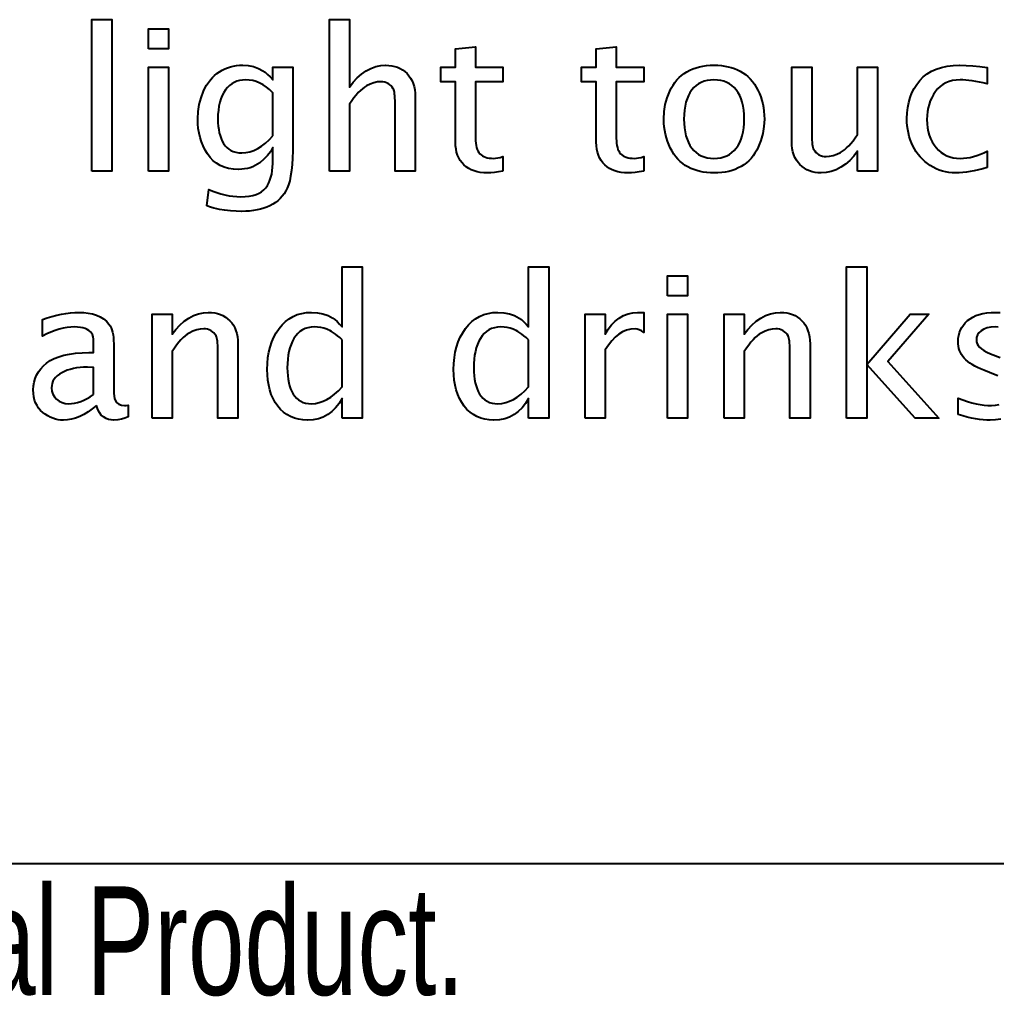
# Model space of a CAD drawing. Header units: inches. Extents: x 0 to 12, y -0.6 to 8.
# Drawn here: x 2.12 to 3.833, y -0.233 to 1.481 of the extents above; entities that cross this region are included whole.
import ezdxf

# ---------------------------------------------------------------- set-up
doc = ezdxf.new("R2010")
doc.units = ezdxf.units.IN
doc.header["$MEASUREMENT"] = 0
doc.styles.add('SLDTEXTSTYLE0', font='TXT', dxfattribs={"width": 0.7})

msp = doc.modelspace()

# ---------------------------------------------------------------- linework, layer by layer
at = {"color": 7, "linetype": 'Continuous'}
msp.add_line((0.5, 0), (11.5, 0), dxfattribs=at)
at = {"color": 7, "linetype": 'Continuous', "flags": 128}
for points in [[(2.2468, 1.2148), (2.2468, 1.4808), (2.2468, 1.4808), (2.2821, 1.4808), (2.2821, 1.4808), (2.2821, 1.2148), (2.2821, 1.2148), (2.2468, 1.2148)], [(2.6635, 1.2148), (2.6635, 1.4808), (2.6635, 1.4808), (2.6987, 1.4808), (2.6987, 1.4808), (2.6987, 1.3622), (2.6987, 1.3622), (2.7052, 1.3709), (2.7123, 1.3785), (2.7198, 1.3851), (2.7279, 1.3906), (2.7363, 1.395), (2.7448, 1.3982), (2.7535, 1.4), (2.7623, 1.4007), (2.7623, 1.4007), (2.768, 1.4004), (2.7733, 1.3998), (2.7784, 1.3986), (2.7832, 1.397), (2.7878, 1.395), (2.792, 1.3924), (2.796, 1.3895), (2.7997, 1.386), (2.8031, 1.3822), (2.806, 1.378), (2.8085, 1.3734), (2.8105, 1.3685), (2.8121, 1.3633), (2.8132, 1.3577), (2.8139, 1.3517), (2.8141, 1.3454), (2.8141, 1.3454), (2.8141, 1.2148), (2.8141, 1.2148), (2.7788, 1.2148), (2.7788, 1.2148), (2.7788, 1.3344), (2.7788, 1.3344), (2.7788, 1.3389), (2.7786, 1.343), (2.7784, 1.3468), (2.778, 1.3501), (2.7776, 1.353), (2.777, 1.3555), (2.7763, 1.3576), (2.7756, 1.3593), (2.7738, 1.3622), (2.7717, 1.3646), (2.7692, 1.3668), (2.7665, 1.3686), (2.7635, 1.37), (2.7605, 1.371), (2.7573, 1.3716), (2.754, 1.3718), (2.754, 1.3718), (2.748, 1.3714), (2.7417, 1.37), (2.7352, 1.3676), (2.7285, 1.3643), (2.725, 1.3622), (2.7215, 1.3595), (2.7179, 1.3563), (2.7142, 1.3526), (2.7104, 1.3483), (2.7066, 1.3434), (2.7027, 1.3381), (2.6987, 1.3322), (2.6987, 1.3322), (2.6987, 1.2148), (2.6987, 1.2148), (2.6635, 1.2148)], [(2.3462, 1.4295), (2.3462, 1.4648), (2.3462, 1.4648), (2.3814, 1.4648), (2.3814, 1.4648), (2.3814, 1.4295), (2.3814, 1.4295), (2.3462, 1.4295)], [(2.9679, 1.2148), (2.9602, 1.2134), (2.9531, 1.2124), (2.9464, 1.2118), (2.9403, 1.2116), (2.9403, 1.2116), (2.9341, 1.2118), (2.9282, 1.2125), (2.9226, 1.2136), (2.9174, 1.2151), (2.9124, 1.2171), (2.9079, 1.2195), (2.9036, 1.2224), (2.8996, 1.2257), (2.8961, 1.2294), (2.8931, 1.2334), (2.8905, 1.2379), (2.8884, 1.2427), (2.8867, 1.2479), (2.8856, 1.2535), (2.8849, 1.2594), (2.8846, 1.2657), (2.8846, 1.2657), (2.8846, 1.3718), (2.8846, 1.3718), (2.859, 1.3718), (2.859, 1.3718), (2.859, 1.3975), (2.859, 1.3975), (2.8846, 1.3975), (2.8846, 1.3975), (2.8846, 1.4295), (2.8846, 1.4295), (2.9199, 1.4327), (2.9199, 1.4327), (2.9199, 1.3975), (2.9199, 1.3975), (2.9679, 1.3975), (2.9679, 1.3975), (2.9679, 1.3718), (2.9679, 1.3718), (2.9199, 1.3718), (2.9199, 1.3718), (2.9199, 1.2724), (2.9199, 1.2724), (2.92, 1.2679), (2.9203, 1.2637), (2.9209, 1.2598), (2.9218, 1.2563), (2.9228, 1.2531), (2.9241, 1.2502), (2.9257, 1.2476), (2.9274, 1.2454), (2.9295, 1.2435), (2.9318, 1.2418), (2.9344, 1.2404), (2.9373, 1.2393), (2.9405, 1.2384), (2.9439, 1.2377), (2.9476, 1.2374), (2.9516, 1.2372), (2.9516, 1.2372), (2.9551, 1.2374), (2.959, 1.238), (2.9633, 1.239), (2.9679, 1.2404), (2.9679, 1.2404), (2.9679, 1.2148)], [(3.2147, 1.2148), (3.207, 1.2134), (3.1999, 1.2124), (3.1932, 1.2118), (3.1871, 1.2116), (3.1871, 1.2116), (3.1809, 1.2118), (3.175, 1.2125), (3.1694, 1.2136), (3.1642, 1.2151), (3.1592, 1.2171), (3.1546, 1.2195), (3.1504, 1.2224), (3.1464, 1.2257), (3.1429, 1.2294), (3.1399, 1.2334), (3.1373, 1.2379), (3.1352, 1.2427), (3.1335, 1.2479), (3.1324, 1.2535), (3.1317, 1.2594), (3.1314, 1.2657), (3.1314, 1.2657), (3.1314, 1.3718), (3.1314, 1.3718), (3.1058, 1.3718), (3.1058, 1.3718), (3.1058, 1.3975), (3.1058, 1.3975), (3.1314, 1.3975), (3.1314, 1.3975), (3.1314, 1.4295), (3.1314, 1.4295), (3.1667, 1.4327), (3.1667, 1.4327), (3.1667, 1.3975), (3.1667, 1.3975), (3.2147, 1.3975), (3.2147, 1.3975), (3.2147, 1.3718), (3.2147, 1.3718), (3.1667, 1.3718), (3.1667, 1.3718), (3.1667, 1.2724), (3.1667, 1.2724), (3.1668, 1.2679), (3.1671, 1.2637), (3.1677, 1.2598), (3.1686, 1.2563), (3.1696, 1.2531), (3.1709, 1.2502), (3.1725, 1.2476), (3.1742, 1.2454), (3.1763, 1.2435), (3.1786, 1.2418), (3.1812, 1.2404), (3.1841, 1.2393), (3.1872, 1.2384), (3.1907, 1.2377), (3.1944, 1.2374), (3.1984, 1.2372), (3.1984, 1.2372), (3.2019, 1.2374), (3.2058, 1.238), (3.2101, 1.239), (3.2147, 1.2404), (3.2147, 1.2404), (3.2147, 1.2148)], [(2.3462, 1.2148), (2.3462, 1.3975), (2.3462, 1.3975), (2.3814, 1.3975), (2.3814, 1.3975), (2.3814, 1.2148), (2.3814, 1.2148), (2.3462, 1.2148)], [(2.4487, 1.1539), (2.4519, 1.1828), (2.4519, 1.1828), (2.4591, 1.1798), (2.4662, 1.1772), (2.4733, 1.1749), (2.4804, 1.1731), (2.4875, 1.1717), (2.4945, 1.1707), (2.5015, 1.1701), (2.5085, 1.1699), (2.5085, 1.1699), (2.516, 1.1702), (2.523, 1.1709), (2.5293, 1.1721), (2.535, 1.1739), (2.5402, 1.1761), (2.5447, 1.1788), (2.5486, 1.1819), (2.5519, 1.1856), (2.5548, 1.1898), (2.5572, 1.1942), (2.5593, 1.199), (2.561, 1.2041), (2.5624, 1.2096), (2.5634, 1.2154), (2.5639, 1.2216), (2.5641, 1.2281), (2.5641, 1.2281), (2.5641, 1.2562), (2.5641, 1.2562), (2.56, 1.2489), (2.5549, 1.242), (2.5487, 1.2356), (2.5416, 1.2296), (2.5377, 1.2269), (2.5336, 1.2245), (2.5292, 1.2225), (2.5247, 1.2209), (2.5199, 1.2196), (2.5149, 1.2187), (2.5098, 1.2182), (2.5044, 1.218), (2.5044, 1.218), (2.4953, 1.2184), (2.4869, 1.2197), (2.4792, 1.2218), (2.472, 1.2248), (2.4655, 1.2286), (2.4596, 1.2332), (2.4544, 1.2387), (2.4498, 1.245), (2.4458, 1.2519), (2.4423, 1.259), (2.4394, 1.2663), (2.437, 1.2739), (2.4351, 1.2817), (2.4337, 1.2897), (2.4329, 1.2979), (2.4327, 1.3064), (2.4327, 1.3064), (2.4333, 1.3192), (2.4352, 1.3316), (2.4384, 1.3436), (2.4428, 1.3551), (2.4454, 1.3606), (2.4483, 1.3657), (2.4514, 1.3705), (2.4548, 1.375), (2.4584, 1.3791), (2.4622, 1.3828), (2.4663, 1.3862), (2.4707, 1.3892), (2.4753, 1.3919), (2.48, 1.3942), (2.4848, 1.3962), (2.4899, 1.3978), (2.495, 1.3991), (2.5004, 1.4), (2.5059, 1.4005), (2.5116, 1.4007), (2.5116, 1.4007), (2.5214, 1.4001), (2.5306, 1.3982), (2.5391, 1.3952), (2.547, 1.391), (2.551, 1.3882), (2.5551, 1.3846), (2.5595, 1.3802), (2.5641, 1.3751), (2.5641, 1.3751), (2.5641, 1.3975), (2.5641, 1.3975), (2.5994, 1.3975), (2.5994, 1.3975), (2.5994, 1.2646), (2.5994, 1.2646), (2.5992, 1.2507), (2.5988, 1.2378), (2.598, 1.2262), (2.597, 1.2157), (2.5956, 1.2063), (2.5939, 1.1981), (2.5919, 1.1911), (2.5896, 1.1851), (2.587, 1.18), (2.5841, 1.1752), (2.5808, 1.1708), (2.5772, 1.1667), (2.5732, 1.163), (2.5689, 1.1597), (2.5642, 1.1567), (2.5592, 1.154), (2.5539, 1.1517), (2.5484, 1.1498), (2.5426, 1.1481), (2.5366, 1.1467), (2.5302, 1.1456), (2.5237, 1.1449), (2.5169, 1.1444), (2.5099, 1.1443), (2.5099, 1.1443), (2.5003, 1.1445), (2.4899, 1.1453), (2.4798, 1.1464), (2.4708, 1.1478), (2.4662, 1.1488), (2.4611, 1.1501), (2.4552, 1.1518), (2.4487, 1.1539)], [(3.3381, 1.2116), (3.3316, 1.2117), (3.3254, 1.2122), (3.3193, 1.2131), (3.3135, 1.2142), (3.3078, 1.2157), (3.3024, 1.2175), (3.2972, 1.2197), (3.2923, 1.2222), (3.2875, 1.225), (3.2831, 1.2282), (3.2788, 1.2318), (3.2748, 1.2358), (3.2711, 1.2402), (3.2676, 1.2449), (3.2644, 1.25), (3.2614, 1.2555), (3.2587, 1.2613), (3.2564, 1.2672), (3.2545, 1.2733), (3.2529, 1.2795), (3.2516, 1.286), (3.2507, 1.2926), (3.2502, 1.2993), (3.25, 1.3062), (3.25, 1.3062), (3.2507, 1.3192), (3.2526, 1.3316), (3.2558, 1.3436), (3.2604, 1.3551), (3.2631, 1.3606), (3.2662, 1.3657), (3.2695, 1.3705), (3.2731, 1.375), (3.277, 1.379), (3.2812, 1.3828), (3.2858, 1.3861), (3.2906, 1.3892), (3.2956, 1.3919), (3.301, 1.3942), (3.3065, 1.3962), (3.3124, 1.3978), (3.3185, 1.3991), (3.3248, 1.4), (3.3313, 1.4005), (3.3381, 1.4007), (3.3381, 1.4007), (3.3447, 1.4005), (3.3509, 1.4), (3.357, 1.3992), (3.3628, 1.3981), (3.3684, 1.3966), (3.3738, 1.3948), (3.3791, 1.3926), (3.3841, 1.3902), (3.3888, 1.3874), (3.3933, 1.3842), (3.3976, 1.3806), (3.4016, 1.3766), (3.4053, 1.3722), (3.4088, 1.3675), (3.412, 1.3624), (3.415, 1.3569), (3.4176, 1.3511), (3.4199, 1.3452), (3.4219, 1.339), (3.4235, 1.3328), (3.4247, 1.3264), (3.4256, 1.3198), (3.4261, 1.3131), (3.4263, 1.3062), (3.4263, 1.3062), (3.4256, 1.2932), (3.4236, 1.2806), (3.4203, 1.2685), (3.4157, 1.257), (3.413, 1.2515), (3.4099, 1.2464), (3.4066, 1.2416), (3.4029, 1.2372), (3.399, 1.2331), (3.3948, 1.2294), (3.3903, 1.226), (3.3855, 1.223), (3.3805, 1.2204), (3.3752, 1.218), (3.3696, 1.216), (3.3639, 1.2144), (3.3578, 1.2132), (3.3515, 1.2123), (3.345, 1.2118), (3.3381, 1.2116)], [(3.5897, 1.2148), (3.5897, 1.2501), (3.5897, 1.2501), (3.5832, 1.2413), (3.5761, 1.2337), (3.5686, 1.2271), (3.5605, 1.2216), (3.5521, 1.2172), (3.5437, 1.2141), (3.535, 1.2122), (3.5261, 1.2116), (3.5261, 1.2116), (3.5205, 1.2118), (3.5152, 1.2125), (3.5102, 1.2136), (3.5054, 1.2152), (3.5008, 1.2173), (3.4965, 1.2198), (3.4925, 1.2228), (3.4888, 1.2262), (3.4854, 1.2301), (3.4825, 1.2343), (3.48, 1.2388), (3.478, 1.2437), (3.4764, 1.249), (3.4753, 1.2547), (3.4746, 1.2606), (3.4744, 1.267), (3.4744, 1.267), (3.4744, 1.3975), (3.4744, 1.3975), (3.5096, 1.3975), (3.5096, 1.3975), (3.5096, 1.278), (3.5096, 1.278), (3.5097, 1.2735), (3.5098, 1.2694), (3.5101, 1.2656), (3.5104, 1.2623), (3.5109, 1.2594), (3.5115, 1.2569), (3.5121, 1.2548), (3.5129, 1.2531), (3.5147, 1.2503), (3.5168, 1.2477), (3.5192, 1.2456), (3.5219, 1.2437), (3.5249, 1.2423), (3.528, 1.2413), (3.5312, 1.2406), (3.5346, 1.2404), (3.5346, 1.2404), (3.5406, 1.2409), (3.5468, 1.2423), (3.5532, 1.2445), (3.5599, 1.2477), (3.5634, 1.2499), (3.567, 1.2525), (3.5706, 1.2556), (3.5743, 1.2592), (3.578, 1.2633), (3.5818, 1.268), (3.5857, 1.2732), (3.5897, 1.2789), (3.5897, 1.2789), (3.5897, 1.3975), (3.5897, 1.3975), (3.625, 1.3975), (3.625, 1.3975), (3.625, 1.2148), (3.625, 1.2148), (3.5897, 1.2148)], [(3.8173, 1.2212), (3.8094, 1.219), (3.8018, 1.217), (3.7945, 1.2153), (3.7875, 1.214), (3.7806, 1.2129), (3.7741, 1.2122), (3.7679, 1.2117), (3.7619, 1.2116), (3.7619, 1.2116), (3.7559, 1.2118), (3.75, 1.2124), (3.7442, 1.2134), (3.7386, 1.2148), (3.7331, 1.2167), (3.7277, 1.219), (3.7224, 1.2216), (3.7172, 1.2247), (3.7123, 1.2281), (3.7077, 1.2317), (3.7034, 1.2356), (3.6994, 1.2398), (3.6958, 1.2442), (3.6924, 1.2489), (3.6894, 1.2539), (3.6866, 1.2591), (3.6842, 1.2645), (3.6821, 1.2701), (3.6803, 1.2758), (3.6789, 1.2818), (3.6777, 1.2879), (3.6769, 1.2942), (3.6764, 1.3006), (3.6763, 1.3072), (3.6763, 1.3072), (3.6766, 1.317), (3.6777, 1.3264), (3.6795, 1.3353), (3.6819, 1.3439), (3.6851, 1.352), (3.689, 1.3598), (3.6936, 1.367), (3.6989, 1.3739), (3.705, 1.3802), (3.7118, 1.3857), (3.7194, 1.3902), (3.7278, 1.394), (3.7369, 1.3969), (3.7468, 1.399), (3.7575, 1.4003), (3.7689, 1.4007), (3.7689, 1.4007), (3.7801, 1.4004), (3.7919, 1.3997), (3.8043, 1.3984), (3.8173, 1.3967), (3.8173, 1.3967), (3.8173, 1.3678), (3.8173, 1.3678), (3.8102, 1.3695), (3.8034, 1.371), (3.797, 1.3722), (3.7909, 1.3732), (3.7851, 1.374), (3.7797, 1.3746), (3.7746, 1.375), (3.7698, 1.3751), (3.7698, 1.3751), (3.7628, 1.3747), (3.7563, 1.3737), (3.7502, 1.3721), (3.7444, 1.3699), (3.7392, 1.367), (3.7344, 1.3634), (3.7301, 1.3593), (3.7262, 1.3544), (3.7228, 1.3492), (3.7198, 1.3437), (3.7172, 1.3379), (3.7152, 1.3319), (3.7136, 1.3257), (3.7124, 1.3192), (3.7118, 1.3125), (3.7115, 1.3055), (3.7115, 1.3055), (3.7118, 1.2981), (3.7125, 1.291), (3.7138, 1.2843), (3.7156, 1.2779), (3.7178, 1.2719), (3.7207, 1.2663), (3.7239, 1.261), (3.7277, 1.2561), (3.7319, 1.2517), (3.7364, 1.2478), (3.7412, 1.2446), (3.7463, 1.2419), (3.7517, 1.2399), (3.7574, 1.2384), (3.7634, 1.2375), (3.7697, 1.2372), (3.7697, 1.2372), (3.7755, 1.2374), (3.7814, 1.238), (3.7873, 1.239), (3.7932, 1.2404), (3.7991, 1.2422), (3.8051, 1.2444), (3.8112, 1.247), (3.8173, 1.2501), (3.8173, 1.2501), (3.8173, 1.2212)], [(2.5641, 1.2768), (2.5641, 1.3524), (2.5641, 1.3524), (2.5586, 1.3578), (2.553, 1.3624), (2.5472, 1.3663), (2.5414, 1.3694), (2.5354, 1.3719), (2.5293, 1.3736), (2.523, 1.3747), (2.5166, 1.3751), (2.5166, 1.3751), (2.5113, 1.3747), (2.5062, 1.3739), (2.5014, 1.3725), (2.4968, 1.3706), (2.4925, 1.3681), (2.4885, 1.3651), (2.4847, 1.3615), (2.4813, 1.3574), (2.4782, 1.3527), (2.4755, 1.3476), (2.4732, 1.3419), (2.4713, 1.3357), (2.4698, 1.3291), (2.4688, 1.322), (2.4681, 1.3143), (2.4679, 1.3062), (2.4679, 1.3062), (2.4681, 1.2998), (2.4685, 1.2936), (2.4694, 1.2878), (2.4704, 1.2823), (2.4718, 1.2771), (2.4735, 1.2722), (2.4755, 1.2676), (2.4778, 1.2633), (2.4805, 1.2595), (2.4836, 1.2561), (2.487, 1.2533), (2.4908, 1.251), (2.495, 1.2491), (2.4997, 1.2479), (2.5047, 1.2471), (2.5101, 1.2468), (2.5101, 1.2468), (2.5172, 1.2473), (2.5243, 1.2487), (2.5312, 1.2511), (2.538, 1.2544), (2.5447, 1.2586), (2.5513, 1.2638), (2.5577, 1.2698), (2.5641, 1.2768)], [(3.338, 1.2372), (3.3442, 1.2375), (3.3499, 1.2383), (3.3553, 1.2397), (3.3604, 1.2417), (3.3651, 1.2442), (3.3694, 1.2473), (3.3734, 1.251), (3.3771, 1.2552), (3.3804, 1.2599), (3.3832, 1.2651), (3.3856, 1.2708), (3.3876, 1.2769), (3.3891, 1.2836), (3.3902, 1.2907), (3.3908, 1.2982), (3.391, 1.3062), (3.391, 1.3062), (3.3908, 1.3143), (3.3902, 1.3219), (3.3891, 1.3289), (3.3875, 1.3356), (3.3856, 1.3417), (3.3832, 1.3474), (3.3803, 1.3525), (3.3771, 1.3572), (3.3734, 1.3614), (3.3694, 1.365), (3.365, 1.3681), (3.3603, 1.3706), (3.3553, 1.3725), (3.3499, 1.3739), (3.3442, 1.3747), (3.338, 1.3751), (3.338, 1.3751), (3.332, 1.3747), (3.3262, 1.3739), (3.3209, 1.3725), (3.3158, 1.3706), (3.3111, 1.3681), (3.3068, 1.365), (3.3028, 1.3614), (3.2991, 1.3572), (3.2959, 1.3525), (3.2931, 1.3474), (3.2907, 1.3417), (3.2887, 1.3356), (3.2872, 1.3289), (3.2861, 1.3219), (3.2855, 1.3143), (3.2853, 1.3062), (3.2853, 1.3062), (3.2855, 1.2982), (3.2861, 1.2907), (3.2872, 1.2836), (3.2887, 1.2769), (3.2907, 1.2708), (3.2931, 1.2651), (3.2959, 1.2599), (3.2991, 1.2552), (3.3028, 1.251), (3.3068, 1.2473), (3.3111, 1.2442), (3.3158, 1.2417), (3.3209, 1.2397), (3.3262, 1.2383), (3.332, 1.2375), (3.338, 1.2372)], [(2.6859, 0.7812), (2.6859, 0.8161), (2.6859, 0.8161), (2.6805, 0.8072), (2.6745, 0.7995), (2.6679, 0.7929), (2.6606, 0.7876), (2.6527, 0.7833), (2.6442, 0.7804), (2.635, 0.7786), (2.6252, 0.778), (2.6252, 0.778), (2.617, 0.7784), (2.6093, 0.7795), (2.6021, 0.7814), (2.5954, 0.7841), (2.589, 0.7876), (2.5832, 0.7918), (2.5779, 0.7968), (2.573, 0.8025), (2.5687, 0.8089), (2.5649, 0.8158), (2.5617, 0.8231), (2.5591, 0.8309), (2.5571, 0.8392), (2.5556, 0.848), (2.5548, 0.8573), (2.5545, 0.867), (2.5545, 0.867), (2.5548, 0.8775), (2.5558, 0.8876), (2.5574, 0.8972), (2.5597, 0.9063), (2.5626, 0.9151), (2.5662, 0.9233), (2.5704, 0.9311), (2.5753, 0.9385), (2.5807, 0.9452), (2.5866, 0.951), (2.593, 0.9559), (2.5999, 0.9599), (2.6073, 0.9631), (2.6151, 0.9653), (2.6234, 0.9666), (2.6322, 0.9671), (2.6322, 0.9671), (2.6425, 0.9664), (2.6523, 0.9645), (2.6614, 0.9613), (2.6694, 0.9571), (2.6732, 0.9544), (2.6772, 0.9508), (2.6815, 0.9465), (2.6859, 0.9414), (2.6859, 0.9414), (2.6859, 1.0472), (2.6859, 1.0472), (2.7212, 1.0472), (2.7212, 1.0472), (2.7212, 0.7812), (2.7212, 0.7812), (2.6859, 0.7812)], [(3.0128, 0.7812), (3.0128, 0.8161), (3.0128, 0.8161), (3.0075, 0.8072), (3.0015, 0.7995), (2.9948, 0.7929), (2.9875, 0.7876), (2.9796, 0.7833), (2.9711, 0.7804), (2.9619, 0.7786), (2.9521, 0.778), (2.9521, 0.778), (2.9439, 0.7784), (2.9362, 0.7795), (2.929, 0.7814), (2.9223, 0.7841), (2.916, 0.7876), (2.9102, 0.7918), (2.9048, 0.7968), (2.8999, 0.8025), (2.8956, 0.8089), (2.8918, 0.8158), (2.8887, 0.8231), (2.8861, 0.8309), (2.884, 0.8392), (2.8826, 0.848), (2.8817, 0.8573), (2.8814, 0.867), (2.8814, 0.867), (2.8817, 0.8775), (2.8827, 0.8876), (2.8843, 0.8972), (2.8866, 0.9063), (2.8895, 0.9151), (2.8931, 0.9233), (2.8973, 0.9311), (2.9022, 0.9385), (2.9077, 0.9452), (2.9136, 0.951), (2.92, 0.9559), (2.9268, 0.9599), (2.9342, 0.9631), (2.9421, 0.9653), (2.9504, 0.9666), (2.9591, 0.9671), (2.9591, 0.9671), (2.9695, 0.9664), (2.9793, 0.9645), (2.9883, 0.9613), (2.9963, 0.9571), (3.0002, 0.9544), (3.0042, 0.9508), (3.0084, 0.9465), (3.0128, 0.9414), (3.0128, 0.9414), (3.0128, 1.0472), (3.0128, 1.0472), (3.0481, 1.0472), (3.0481, 1.0472), (3.0481, 0.7812), (3.0481, 0.7812), (3.0128, 0.7812)], [(3.5705, 0.7812), (3.5705, 1.0472), (3.5705, 1.0472), (3.6058, 1.0472), (3.6058, 1.0472), (3.6058, 0.8757), (3.6058, 0.8757), (3.6821, 0.9639), (3.6821, 0.9639), (3.7149, 0.9639), (3.7149, 0.9639), (3.643, 0.8809), (3.643, 0.8809), (3.7324, 0.7812), (3.7324, 0.7812), (3.6905, 0.7812), (3.6905, 0.7812), (3.6058, 0.8757), (3.6058, 0.8757), (3.6058, 0.7812), (3.6058, 0.7812), (3.5705, 0.7812)], [(3.2564, 0.9959), (3.2564, 1.0312), (3.2564, 1.0312), (3.2917, 1.0312), (3.2917, 1.0312), (3.2917, 0.9959), (3.2917, 0.9959), (3.2564, 0.9959)], [(2.2552, 0.8036), (2.2478, 0.7977), (2.2404, 0.7925), (2.2331, 0.7881), (2.2258, 0.7844), (2.2185, 0.7816), (2.2114, 0.7796), (2.2043, 0.7784), (2.1974, 0.778), (2.1974, 0.778), (2.1925, 0.7782), (2.1878, 0.7788), (2.1831, 0.7799), (2.1785, 0.7814), (2.174, 0.7832), (2.1696, 0.7856), (2.1653, 0.7884), (2.161, 0.7915), (2.1571, 0.7951), (2.1536, 0.7991), (2.1508, 0.8034), (2.1484, 0.8081), (2.1466, 0.8132), (2.1453, 0.8188), (2.1445, 0.8247), (2.1442, 0.831), (2.1442, 0.831), (2.1446, 0.8379), (2.1457, 0.8446), (2.1475, 0.8509), (2.1501, 0.857), (2.1533, 0.8627), (2.1574, 0.8681), (2.1621, 0.8732), (2.1676, 0.878), (2.1738, 0.8824), (2.181, 0.8861), (2.1891, 0.8893), (2.1979, 0.8919), (2.2077, 0.894), (2.2183, 0.8954), (2.2299, 0.8963), (2.2422, 0.8966), (2.2422, 0.8966), (2.25, 0.8966), (2.25, 0.8966), (2.25, 0.915), (2.25, 0.915), (2.2498, 0.9201), (2.2491, 0.9244), (2.248, 0.928), (2.2464, 0.9308), (2.2444, 0.9332), (2.2419, 0.9353), (2.2389, 0.9371), (2.2354, 0.9386), (2.2314, 0.9399), (2.227, 0.9407), (2.2221, 0.9413), (2.2167, 0.9414), (2.2167, 0.9414), (2.2102, 0.9412), (2.2035, 0.9404), (2.1967, 0.9392), (2.1897, 0.9374), (2.1825, 0.9352), (2.1753, 0.9324), (2.1678, 0.9292), (2.1603, 0.9254), (2.1603, 0.9254), (2.1603, 0.9543), (2.1603, 0.9543), (2.1687, 0.9573), (2.1771, 0.9599), (2.1853, 0.9621), (2.1935, 0.9639), (2.2014, 0.9653), (2.2093, 0.9663), (2.217, 0.9669), (2.2247, 0.9671), (2.2247, 0.9671), (2.2327, 0.9668), (2.2405, 0.9658), (2.2479, 0.9643), (2.255, 0.9621), (2.2615, 0.9592), (2.2674, 0.9557), (2.2725, 0.9514), (2.277, 0.9464), (2.2789, 0.9435), (2.2806, 0.9402), (2.2821, 0.9365), (2.2832, 0.9324), (2.2841, 0.9279), (2.2848, 0.923), (2.2851, 0.9176), (2.2853, 0.9119), (2.2853, 0.9119), (2.2853, 0.8313), (2.2853, 0.8313), (2.2854, 0.8252), (2.2859, 0.8201), (2.2866, 0.8161), (2.2876, 0.8132), (2.2904, 0.8091), (2.2942, 0.8061), (2.2988, 0.8042), (2.304, 0.8036), (2.304, 0.8036), (2.3069, 0.8038), (2.3109, 0.8043), (2.3109, 0.8043), (2.3109, 0.784), (2.3109, 0.784), (2.305, 0.7814), (2.2988, 0.7795), (2.2923, 0.7784), (2.2855, 0.778), (2.2855, 0.778), (2.2808, 0.7783), (2.2763, 0.7794), (2.2719, 0.7811), (2.2676, 0.7835), (2.2636, 0.7868), (2.2602, 0.7913), (2.2574, 0.7969), (2.2552, 0.8036)], [(2.3526, 0.7812), (2.3526, 0.9639), (2.3526, 0.9639), (2.3878, 0.9639), (2.3878, 0.9639), (2.3878, 0.9286), (2.3878, 0.9286), (2.3943, 0.9373), (2.4014, 0.9449), (2.4089, 0.9515), (2.417, 0.957), (2.4254, 0.9614), (2.4339, 0.9646), (2.4426, 0.9664), (2.4514, 0.9671), (2.4514, 0.9671), (2.4571, 0.9668), (2.4624, 0.9662), (2.4675, 0.965), (2.4723, 0.9634), (2.4769, 0.9614), (2.4811, 0.9588), (2.4851, 0.9559), (2.4888, 0.9524), (2.4922, 0.9486), (2.4951, 0.9444), (2.4976, 0.9398), (2.4996, 0.9349), (2.5012, 0.9297), (2.5023, 0.9241), (2.503, 0.9181), (2.5032, 0.9118), (2.5032, 0.9118), (2.5032, 0.7812), (2.5032, 0.7812), (2.4679, 0.7812), (2.4679, 0.7812), (2.4679, 0.9008), (2.4679, 0.9008), (2.4679, 0.9053), (2.4677, 0.9094), (2.4675, 0.9132), (2.4671, 0.9165), (2.4667, 0.9194), (2.4661, 0.9219), (2.4654, 0.924), (2.4647, 0.9257), (2.4629, 0.9286), (2.4608, 0.931), (2.4583, 0.9332), (2.4556, 0.935), (2.4526, 0.9364), (2.4496, 0.9374), (2.4464, 0.938), (2.4431, 0.9382), (2.4431, 0.9382), (2.4371, 0.9378), (2.4308, 0.9364), (2.4243, 0.934), (2.4176, 0.9307), (2.4141, 0.9286), (2.4106, 0.9259), (2.407, 0.9227), (2.4033, 0.919), (2.3995, 0.9147), (2.3957, 0.9098), (2.3918, 0.9045), (2.3878, 0.8986), (2.3878, 0.8986), (2.3878, 0.7812), (2.3878, 0.7812), (2.3526, 0.7812)], [(3.1122, 0.7812), (3.1122, 0.9639), (3.1122, 0.9639), (3.1474, 0.9639), (3.1474, 0.9639), (3.1474, 0.9289), (3.1474, 0.9289), (3.1524, 0.9375), (3.1582, 0.9451), (3.1646, 0.9516), (3.1717, 0.9571), (3.1794, 0.9615), (3.1873, 0.9646), (3.1956, 0.9665), (3.2042, 0.9671), (3.2042, 0.9671), (3.2094, 0.9671), (3.2147, 0.9671), (3.2147, 0.9671), (3.2147, 0.9318), (3.2147, 0.9318), (3.2107, 0.9346), (3.2068, 0.9366), (3.2032, 0.9378), (3.1997, 0.9382), (3.1997, 0.9382), (3.1921, 0.9376), (3.1848, 0.9359), (3.1778, 0.933), (3.1711, 0.9289), (3.1647, 0.9237), (3.1586, 0.9174), (3.1528, 0.9098), (3.1474, 0.9011), (3.1474, 0.9011), (3.1474, 0.7812), (3.1474, 0.7812), (3.1122, 0.7812)], [(3.2564, 0.7812), (3.2564, 0.9639), (3.2564, 0.9639), (3.2917, 0.9639), (3.2917, 0.9639), (3.2917, 0.7812), (3.2917, 0.7812), (3.2564, 0.7812)], [(3.3558, 0.7812), (3.3558, 0.9639), (3.3558, 0.9639), (3.391, 0.9639), (3.391, 0.9639), (3.391, 0.9286), (3.391, 0.9286), (3.3975, 0.9373), (3.4046, 0.9449), (3.4121, 0.9515), (3.4202, 0.957), (3.4286, 0.9614), (3.4371, 0.9646), (3.4458, 0.9664), (3.4546, 0.9671), (3.4546, 0.9671), (3.4603, 0.9668), (3.4656, 0.9662), (3.4707, 0.965), (3.4755, 0.9634), (3.4801, 0.9614), (3.4843, 0.9588), (3.4883, 0.9559), (3.492, 0.9524), (3.4954, 0.9486), (3.4983, 0.9444), (3.5008, 0.9398), (3.5028, 0.9349), (3.5044, 0.9297), (3.5055, 0.9241), (3.5062, 0.9181), (3.5064, 0.9118), (3.5064, 0.9118), (3.5064, 0.7812), (3.5064, 0.7812), (3.4712, 0.7812), (3.4712, 0.7812), (3.4712, 0.9008), (3.4712, 0.9008), (3.4711, 0.9053), (3.471, 0.9094), (3.4707, 0.9132), (3.4704, 0.9165), (3.4699, 0.9194), (3.4693, 0.9219), (3.4686, 0.924), (3.4679, 0.9257), (3.4661, 0.9286), (3.464, 0.931), (3.4615, 0.9332), (3.4588, 0.935), (3.4558, 0.9364), (3.4528, 0.9374), (3.4496, 0.938), (3.4463, 0.9382), (3.4463, 0.9382), (3.4403, 0.9378), (3.434, 0.9364), (3.4275, 0.934), (3.4208, 0.9307), (3.4173, 0.9286), (3.4138, 0.9259), (3.4102, 0.9227), (3.4065, 0.919), (3.4027, 0.9147), (3.3989, 0.9098), (3.395, 0.9045), (3.391, 0.8986), (3.391, 0.8986), (3.391, 0.7812), (3.391, 0.7812), (3.3558, 0.7812)], [(3.8355, 0.8558), (3.8313, 0.8575), (3.8313, 0.8575), (3.811, 0.8656), (3.811, 0.8656), (3.8053, 0.8679), (3.8001, 0.8703), (3.7952, 0.8728), (3.7907, 0.8754), (3.7867, 0.8781), (3.783, 0.8809), (3.7797, 0.8838), (3.7768, 0.8868), (3.7768, 0.8868), (3.7743, 0.8899), (3.7721, 0.8931), (3.7702, 0.8965), (3.7687, 0.9001), (3.7675, 0.9039), (3.7667, 0.9078), (3.7662, 0.912), (3.766, 0.9163), (3.766, 0.9163), (3.7663, 0.9216), (3.7671, 0.9267), (3.7684, 0.9316), (3.7702, 0.9362), (3.7725, 0.9407), (3.7753, 0.9449), (3.7787, 0.9488), (3.7826, 0.9526), (3.787, 0.956), (3.7919, 0.9589), (3.7973, 0.9614), (3.8032, 0.9635), (3.8096, 0.965), (3.8165, 0.9662), (3.8239, 0.9668), (3.8317, 0.9671), (3.8317, 0.9671), (3.8401, 0.9669)], [(2.6859, 0.9191), (2.6817, 0.9227), (2.6778, 0.9259), (2.674, 0.9287), (2.6706, 0.9312), (2.6673, 0.9333), (2.6642, 0.9351), (2.6614, 0.9366), (2.6588, 0.9377), (2.6537, 0.9393), (2.6484, 0.9405), (2.6429, 0.9412), (2.6372, 0.9414), (2.6372, 0.9414), (2.6314, 0.9411), (2.626, 0.9402), (2.6209, 0.9386), (2.6162, 0.9364), (2.6119, 0.9336), (2.608, 0.9302), (2.6045, 0.9261), (2.6014, 0.9214), (2.5987, 0.9163), (2.5963, 0.9107), (2.5943, 0.9048), (2.5926, 0.8985), (2.5914, 0.8919), (2.5905, 0.8849), (2.5899, 0.8775), (2.5897, 0.8698), (2.5897, 0.8698), (2.5899, 0.8627), (2.5904, 0.856), (2.5912, 0.8497), (2.5923, 0.8437), (2.5938, 0.8381), (2.5956, 0.8329), (2.5977, 0.8281), (2.6001, 0.8237), (2.6028, 0.8198), (2.6059, 0.8163), (2.6094, 0.8134), (2.6132, 0.811), (2.6174, 0.8092), (2.6219, 0.8079), (2.6268, 0.8071), (2.632, 0.8068), (2.632, 0.8068), (2.6389, 0.8073), (2.6457, 0.8087), (2.6525, 0.811), (2.6593, 0.8142), (2.666, 0.8185), (2.6727, 0.8235), (2.6793, 0.8295), (2.6859, 0.8364), (2.6859, 0.8364), (2.6859, 0.9191)], [(3.0128, 0.9191), (3.0087, 0.9227), (3.0047, 0.9259), (3.001, 0.9287), (2.9975, 0.9312), (2.9942, 0.9333), (2.9911, 0.9351), (2.9883, 0.9366), (2.9857, 0.9377), (2.9806, 0.9393), (2.9753, 0.9405), (2.9699, 0.9412), (2.9641, 0.9414), (2.9641, 0.9414), (2.9583, 0.9411), (2.9529, 0.9402), (2.9478, 0.9386), (2.9431, 0.9364), (2.9389, 0.9336), (2.9349, 0.9302), (2.9314, 0.9261), (2.9283, 0.9214), (2.9256, 0.9163), (2.9232, 0.9107), (2.9212, 0.9048), (2.9196, 0.8985), (2.9183, 0.8919), (2.9174, 0.8849), (2.9169, 0.8775), (2.9167, 0.8698), (2.9167, 0.8698), (2.9168, 0.8627), (2.9173, 0.856), (2.9181, 0.8497), (2.9193, 0.8437), (2.9207, 0.8381), (2.9225, 0.8329), (2.9246, 0.8281), (2.927, 0.8237), (2.9297, 0.8198), (2.9328, 0.8163), (2.9363, 0.8134), (2.9402, 0.811), (2.9443, 0.8092), (2.9488, 0.8079), (2.9537, 0.8071), (2.9589, 0.8068), (2.9589, 0.8068), (2.9658, 0.8073), (2.9727, 0.8087), (2.9795, 0.811), (2.9862, 0.8142), (2.9929, 0.8185), (2.9996, 0.8235), (3.0063, 0.8295), (3.0128, 0.8364), (3.0128, 0.8364), (3.0128, 0.9191)], [(3.8361, 0.9413), (3.8316, 0.9414), (3.8316, 0.9414), (3.8237, 0.941), (3.8169, 0.9397), (3.8111, 0.9376), (3.8064, 0.9347), (3.8027, 0.9312), (3.8002, 0.9274), (3.7986, 0.9232), (3.7981, 0.9188), (3.7981, 0.9188), (3.7984, 0.9153), (3.7995, 0.9119), (3.8012, 0.9087), (3.8036, 0.9058), (3.8036, 0.9058), (3.8069, 0.9028), (3.8112, 0.8999), (3.8166, 0.897), (3.8231, 0.8941), (3.8231, 0.8941), (3.8397, 0.8876)], [(2.25, 0.8229), (2.25, 0.8706), (2.25, 0.8706), (2.2391, 0.8709), (2.2391, 0.8709), (2.2326, 0.8708), (2.2263, 0.8703), (2.2203, 0.8695), (2.2146, 0.8685), (2.2091, 0.8671), (2.2039, 0.8654), (2.199, 0.8634), (2.1944, 0.8611), (2.1901, 0.8586), (2.1864, 0.8558), (2.1833, 0.8528), (2.1808, 0.8496), (2.1788, 0.8461), (2.1774, 0.8424), (2.1766, 0.8386), (2.1763, 0.8345), (2.1763, 0.8345), (2.1768, 0.8289), (2.1785, 0.8238), (2.1813, 0.8191), (2.1851, 0.8148), (2.1898, 0.8113), (2.1948, 0.8088), (2.2002, 0.8073), (2.2059, 0.8068), (2.2059, 0.8068), (2.2113, 0.8071), (2.2167, 0.8078), (2.2221, 0.8091), (2.2276, 0.8108), (2.2331, 0.8131), (2.2387, 0.8159), (2.2443, 0.8191), (2.25, 0.8229)], [(3.766, 0.7876), (3.766, 0.8164), (3.766, 0.8164), (3.7743, 0.8134), (3.7823, 0.8108), (3.7901, 0.8086), (3.7975, 0.8068), (3.8047, 0.8054), (3.8116, 0.8044), (3.8183, 0.8038), (3.8246, 0.8036), (3.8246, 0.8036), (3.8316, 0.8041), (3.8381, 0.8055)], [(3.8411, 0.7798), (3.8319, 0.7784), (3.8222, 0.778), (3.8222, 0.778), (3.8163, 0.7781), (3.81, 0.7786), (3.8034, 0.7793), (3.7966, 0.7804), (3.7894, 0.7817), (3.782, 0.7834), (3.7741, 0.7853), (3.766, 0.7876)]]:
    msp.add_lwpolyline(points, dxfattribs=at)

# ---------------------------------------------------------------- texts
at = {"color": 7, "linetype": 'Continuous', "insert": (0, -0.0401), "char_height": 0.1903, "attachment_point": 1, "style": 'SLDTEXTSTYLE0'}
msp.add_mtext('SOLIDWORKS Educational Product.', dxfattribs=at)

doc.saveas('drawing.dxf')
